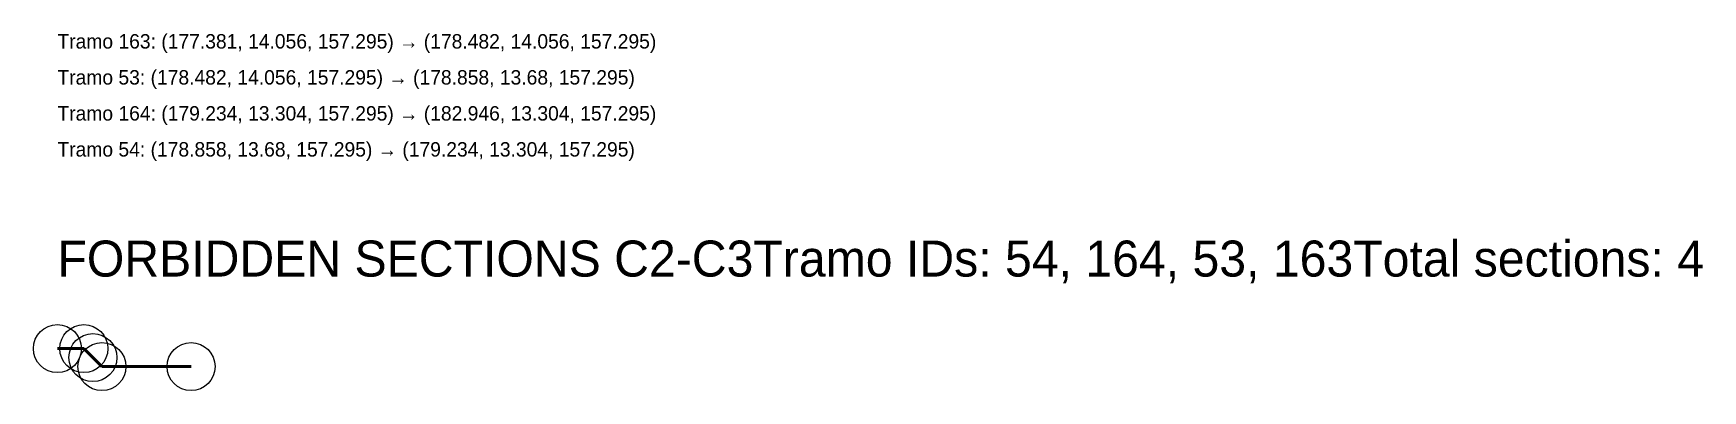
# Model space of a CAD drawing. Header units: metres. Extents: x 176.4 to 245.9, y 12.3 to 27.2.
import ezdxf

# ---------------------------------------------------------------- set-up
doc = ezdxf.new("R2010")
doc.units = ezdxf.units.M
for name, color, linetype in [('ANNOTATIONS', 7, 'Continuous'), ('FORBIDDEN_POINTS', 5, 'Continuous'), ('FORBIDDEN_SECTIONS', 1, 'Continuous')]:
    doc.layers.add(name, color=color, linetype=linetype)

msp = doc.modelspace()

# ---------------------------------------------------------------- linework, layer by layer
at = {"layer": 'FORBIDDEN_POINTS'}
for centre in [(177.381, 14.056, 157.295), (178.482, 14.056, 157.295), (178.482, 14.056, 157.295), (178.858, 13.68, 157.295), (178.858, 13.68, 157.295), (179.234, 13.304, 157.295), (179.234, 13.304, 157.295), (182.946, 13.304, 157.295)]:
    msp.add_circle(centre, 1, dxfattribs=at)
at = {"layer": 'FORBIDDEN_SECTIONS', "lineweight": 50}
for p, q in [((177.381, 14.056, 157.295), (178.482, 14.056, 157.295)), ((178.482, 14.056, 157.295), (178.858, 13.68, 157.295)), ((178.858, 13.68, 157.295), (179.234, 13.304, 157.295)), ((179.234, 13.304, 157.295), (182.946, 13.304, 157.295))]:
    msp.add_line(p, q, dxfattribs=at)

# ---------------------------------------------------------------- texts
at = {"layer": 'ANNOTATIONS'}
for s, height, p in [('Tramo 163: (177.381, 14.056, 157.295) → (178.482, 14.056, 157.295)', 0.6, (177.381, 26.556, 157.295)), ('Tramo 53: (178.482, 14.056, 157.295) → (178.858, 13.68, 157.295)', 0.6, (177.381, 25.056, 157.295)), ('Tramo 164: (179.234, 13.304, 157.295) → (182.946, 13.304, 157.295)', 0.6, (177.381, 23.556, 157.295)), ('Tramo 54: (178.858, 13.68, 157.295) → (179.234, 13.304, 157.295)', 0.6, (177.381, 22.056, 157.295)), ('FORBIDDEN SECTIONS C2-C3Tramo IDs: 54, 164, 53, 163Total sections: 4', 1.5, (177.381, 17.056, 157.295))]:
    msp.add_text(s, height=height, dxfattribs=at).set_placement(p)

doc.saveas('drawing.dxf')
